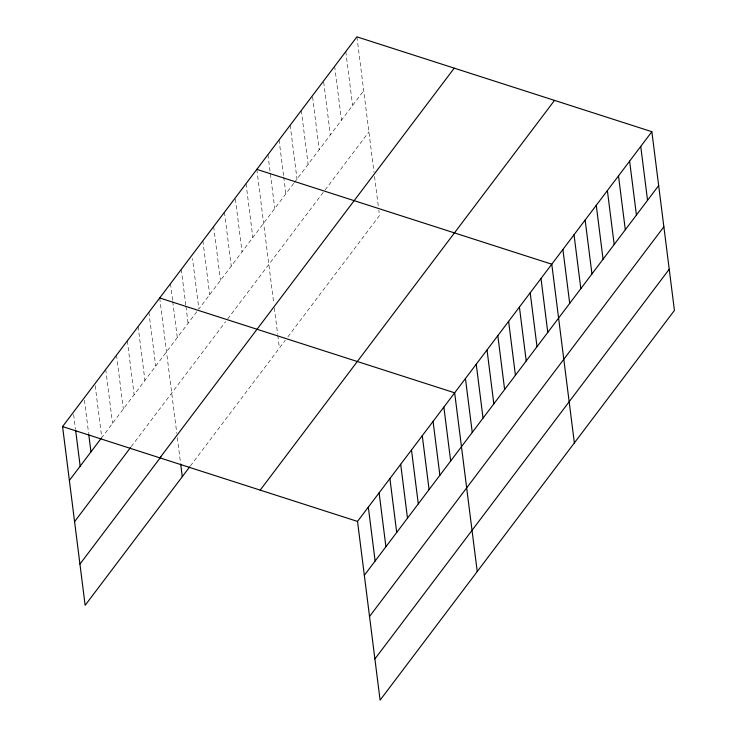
<?xml version="1.0" encoding="UTF-8"?>
<svg xmlns="http://www.w3.org/2000/svg" width="737" height="737" viewBox="0 0 737 737"><rect width="100%" height="100%" fill="white"/><g stroke="black" fill="none" stroke-linecap="round" stroke-linejoin="round"><path stroke-width="0.55" stroke-dasharray="3.69 2.76" d="M196.853 311.668L101.752 437.594L95.082 384.834M293.722 183.402L198.879 308.987L192.495 258.466M294.376 182.536L363.709 90.734M131.241 446.64L225.669 321.599M227.696 318.918L324.437 190.828M325.091 189.962L368.905 131.932M190.367 465.977L285.293 340.282M287.909 336.818L379.472 215.572L378.809 210.294M356.901 36.85L374 172.2M374.534 176.493L378.274 206.065M345.782 51.572L352.59 105.455M334.662 66.293L341.471 120.186M323.681 82.139L330.351 134.908M312.562 96.869L319.232 149.629M301.304 110.467L308.112 164.351M290.185 125.189L296.993 179.073M279.065 139.91L283.598 175.839M283.745 176.963L285.873 193.794M267.946 154.632L274.754 208.525M256.826 169.363L273.786 303.616M274.33 307.937L277.665 334.349M277.803 335.409L279.406 348.085M246.029 183.651L252.837 237.535M235.379 199.064L242.049 251.824M224.453 212.228L231.252 266.112M213.656 226.517L220.464 280.401M202.868 240.806L209.677 294.699M181.284 269.392L185.816 305.311M185.964 306.435L188.092 323.276M170.487 283.681L172.615 300.521M172.753 301.645L177.295 337.564M159.699 297.969L176.797 433.319M177.341 437.612L180.537 462.956M148.902 312.258L155.71 366.142M138.114 326.546L144.922 380.439M127.317 340.835L134.125 394.728M116.529 355.133L123.337 409.017M105.732 369.421L112.54 423.305M84.433 400.246L88.551 432.803M73.645 414.535L75.487 429.127"/><path stroke-width="1.11" d="M189.695 466.871L85.142 605.307L62.571 426.576L356.901 36.85L651.858 131.693L674.429 310.424L380.099 700.15L357.528 521.428L651.858 131.693M69.37 480.469L101.08 438.487M74.575 521.658L130.56 447.534M159.901 457.88L454.232 68.154M79.937 564.109L160.878 456.931M260.189 490.123L554.519 100.398M364.336 575.311L658.666 185.586M369.532 616.51L663.871 226.784M374.903 658.952L669.233 269.226M256.826 169.363L551.783 264.205L574.363 442.928M159.699 297.969L454.655 392.812L477.235 571.543M62.571 426.576L357.528 521.428M640.739 146.423L647.547 200.307M629.619 161.145L636.427 215.029M618.5 175.867L625.308 229.751M607.38 190.588L614.188 244.472M596.261 205.31L603.069 259.203M585.141 220.031L591.949 273.924M574.022 234.762L580.83 288.646M562.902 249.484L569.71 303.368M540.995 278.494L547.794 332.378M530.198 292.782L537.006 346.676M519.41 307.071L526.218 360.964M508.613 321.369L515.421 375.253M497.825 335.657L504.633 389.541M487.028 349.946L493.836 403.83M476.24 364.235L483.048 418.119M465.443 378.523L472.251 432.416M443.858 407.11L450.666 460.993M433.07 421.398L439.878 475.282M422.273 435.687L429.081 489.571M411.486 449.975L418.294 503.859M400.688 464.264L407.497 518.157M389.901 478.553L396.709 532.446M379.113 492.85L385.912 546.734M368.316 507.139L375.124 561.023M180.676 464.015L182.279 476.692M88.689 433.927L90.955 451.882M75.625 430.251L80.167 466.18"/></g></svg>
